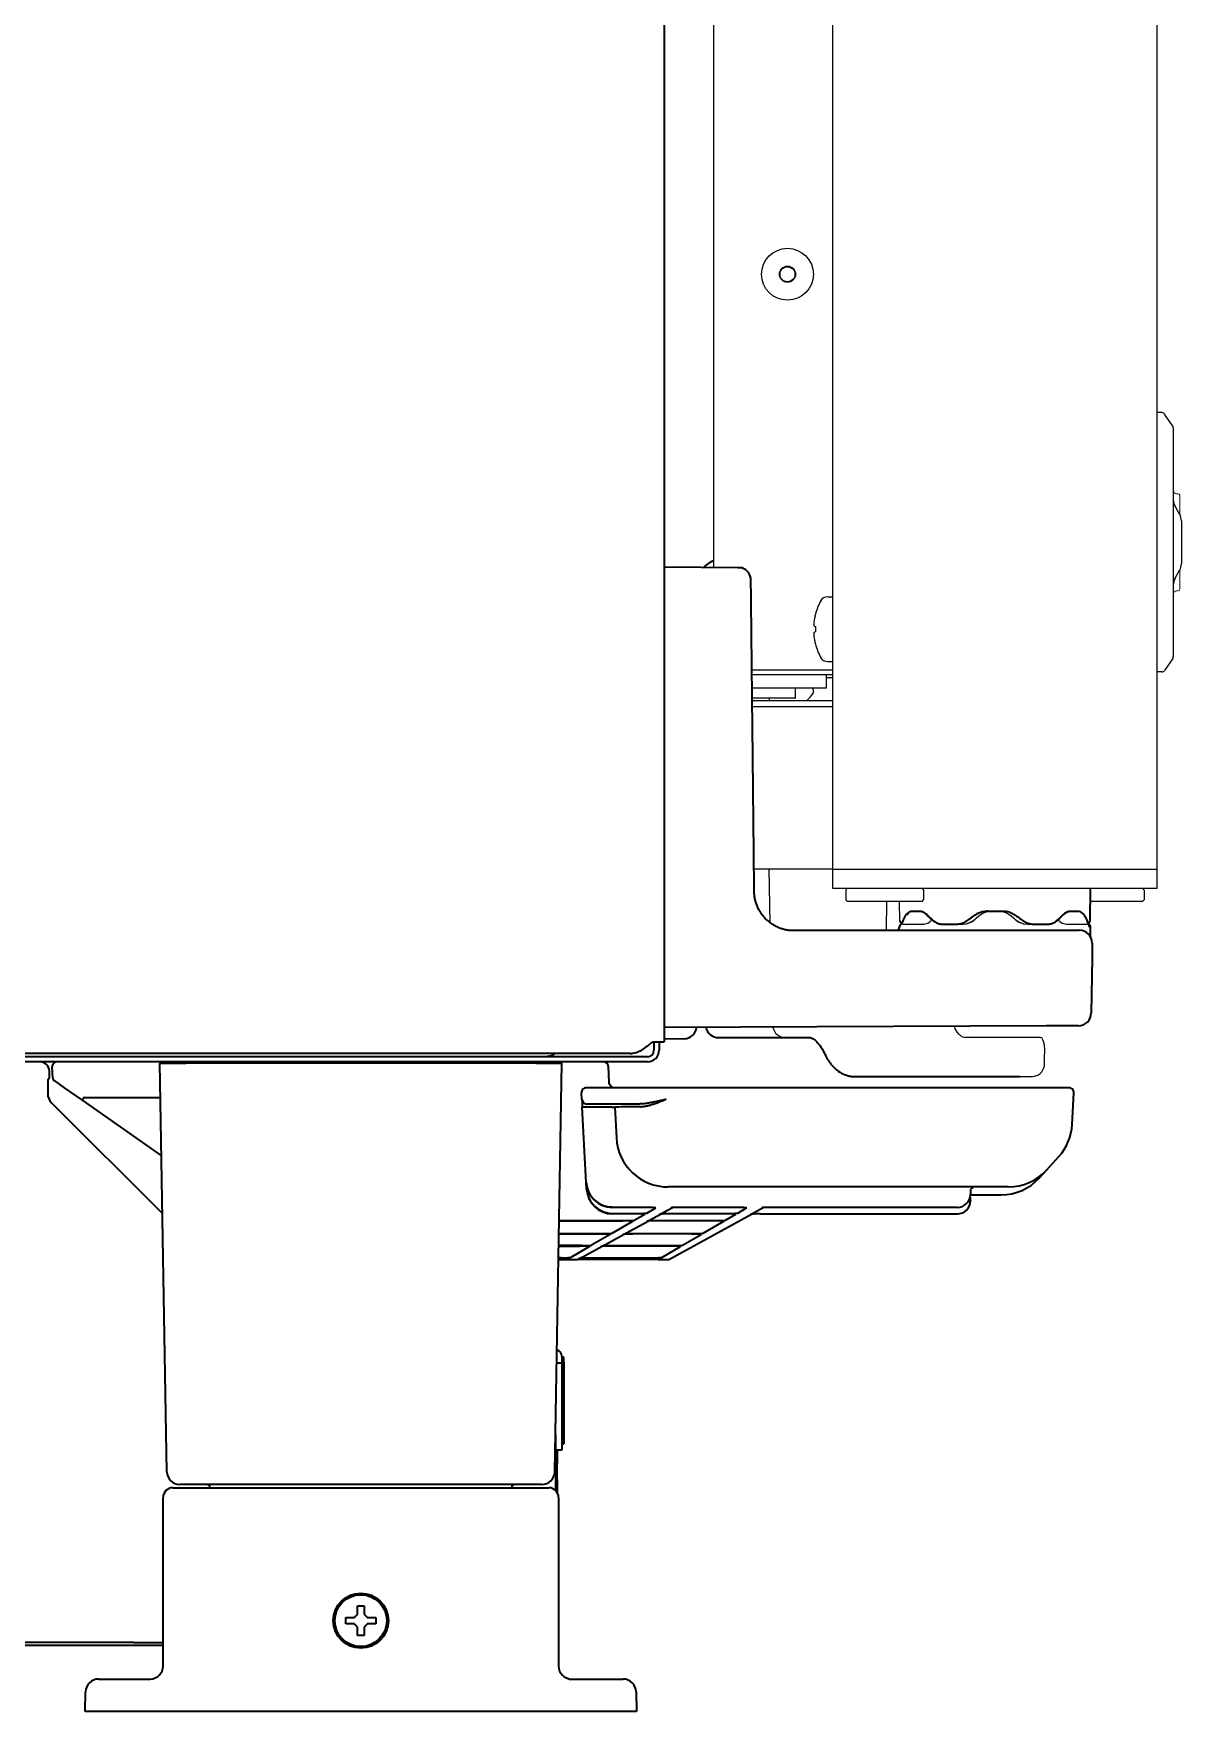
# Model space of a CAD drawing. Extents: x 6336 to 10269, y -393 to 3204.
# Drawn here: x 10036.8 to 10213.8, y 1270.8 to 1529.7 of the extents above; entities that cross this region are included whole.
import ezdxf

# ---------------------------------------------------------------- set-up
doc = ezdxf.new("R2010")
doc.units = 0
doc.header["$LTSCALE"] = 5
doc.layers.get('0').update_dxf_attribs({"linetype": 'CONTINUOUS', "lineweight": 0})
doc.layers.add('1', color=7, linetype='CONTINUOUS', true_color=0xffffff)
doc.layers.add('GEOM', color=7, linetype='CONTINUOUS')

msp = doc.modelspace()

# ---------------------------------------------------------------- linework, layer by layer
at = {"color": 7, "linetype": 'Continuous'}
for p, q in [((10213.07, 1458.68), (10213.32, 1458.68)), ((10213.57, 1458.43), (10213.57, 1455.46)), ((10213.57, 1446.91), (10213.57, 1443.93)), ((10213.07, 1443.68), (10213.32, 1443.68))]:
    msp.add_line(p, q, dxfattribs=at)
for centre, radius, start, end in [((10213.07, 1459.18), 0.5, 180, 270), ((10213.32, 1458.43), 0.25, 0, 90), ((10213.07, 1443.18), 0.5, 90, 180), ((10213.32, 1443.93), 0.25, 270, 0)]:
    msp.add_arc(centre, radius, start, end, dxfattribs=at)
at = {"layer": '1', "color": 7, "linetype": 'Continuous', "lineweight": 35}
for p, q in [((10134.07, 2031.19), (10134.07, 1374.13)), ((10145.43, 1447.23), (10134.07, 1447.33)), ((10146.07, 1447.22), (10145.43, 1447.23)), ((10199.74, 1392.77), (10199.82, 1397.78)), ((10147.88, 1397.27), (10147.94, 1397.28)), ((10172.18, 1394.28), (10173.48, 1394.28)), ((10174.54, 1393.76), (10175.58, 1392.79)), ((10183.76, 1394.28), (10186.38, 1394.28)), ((10194.57, 1392.79), (10194.79, 1392.99)), ((10196.66, 1394.28), (10197.97, 1394.28)), ((10198.18, 1394.23), (10198.78, 1393.76)), ((10154, 1391.33), (10193.11, 1391.33)), ((10176.89, 1392.28), (10179.15, 1392.28)), ((10191, 1392.28), (10193.25, 1392.28)), ((10193.11, 1391.33), (10198.06, 1391.33)), ((10199.82, 1391.83), (10199.71, 1391.83)), ((10199.82, 1390.42), (10199.82, 1391.83)), ((10200.06, 1389.33), (10200.07, 1387.08)), ((10200.07, 1387.08), (10199.92, 1378.57)), ((10192.98, 1376.58), (10134.07, 1376.33)), ((10137.11, 1374.58), (10134.07, 1374.53)), ((10142.45, 1374.78), (10156.51, 1374.78)), ((10197.93, 1376.6), (10192.98, 1376.58)), ((10131.47, 1371.83), (9497.27, 1371.83)), ((10128.81, 1372.33), (9500.34, 1372.33)), ((10132.27, 1374.13), (10134.07, 1374.13)), ((10132.47, 1374.13), (10132.47, 1372.83)), ((10133.27, 1374.13), (10133.27, 1372.83)), ((10158.75, 1372.39), (10158.81, 1372.25)), ((10131.47, 1371.03), (9497.27, 1371.03)), ((10039.76, 1368.52), (10039.67, 1370.24)), ((10056.27, 1370.83), (10060.27, 1370.83)), ((10057.37, 1307.79), (10056.27, 1370.83)), ((10114.27, 1370.83), (10060.27, 1370.83)), ((10068.52, 1371.03), (10068.52, 1370.83)), ((10073.02, 1370.83), (10073.02, 1371.03)), ((10077.77, 1371.03), (10077.77, 1370.83)), ((10114.27, 1370.83), (10118.27, 1370.83)), ((10117.17, 1307.79), (10118.27, 1370.83)), ((10125.56, 1367.89), (10125.45, 1370.31)), ((10039.03, 1368.37), (10039.26, 1368.6)), ((10039.97, 1368.14), (10041.53, 1367.04)), ((10041.53, 1367.04), (10044.29, 1365.12)), ((10127.31, 1367.03), (10122.06, 1367.03)), ((10189.24, 1367.03), (10127.31, 1367.03)), ((10163.31, 1368.78), (10180.14, 1368.78)), ((10180.14, 1368.78), (10188.93, 1368.78)), ((10196.48, 1367.03), (10189.24, 1367.03)), ((10038.99, 1366.37), (10038.99, 1366.13)), ((10039.58, 1364.72), (10056.68, 1347.62)), ((10044.29, 1365.12), (10056.52, 1356.55)), ((10044.58, 1365.53), (10056.37, 1365.53)), ((10121.37, 1365.24), (10121.31, 1366.24)), ((10127.36, 1364.53), (10122.12, 1364.53)), ((10126.43, 1364.05), (10126.68, 1359.31)), ((10130.09, 1364.53), (10127.36, 1364.53)), ((10196.98, 1361.38), (10197.23, 1366.24)), ((10122.04, 1352.44), (10121.43, 1364.02)), ((10126.03, 1364.03), (10121.93, 1364.03)), ((10126.68, 1359.31), (10126.68, 1359.27)), ((10193.04, 1354.35), (10194.91, 1356.43)), ((10191.94, 1353.14), (10193.04, 1354.35)), ((10122.04, 1352.36), (10122.04, 1352.44)), ((10122.09, 1351.45), (10122.04, 1352.36)), ((10122.09, 1351.37), (10122.09, 1351.45)), ((10187.11, 1351.73), (10134.67, 1351.73)), ((10181.27, 1351.17), (10181.27, 1350.65)), ((10181.67, 1351.57), (10181.67, 1351.73)), ((10126.04, 1348.57), (10126.03, 1348.65)), ((10126.04, 1348.57), (10126.04, 1348.57)), ((10131.25, 1348.57), (10126.04, 1348.57)), ((10131.25, 1348.57), (10131.25, 1348.57)), ((10131.36, 1347.7), (10132.75, 1348.51)), ((10133.92, 1347.77), (10135.32, 1348.54)), ((10136.65, 1348.57), (10136.65, 1348.57)), ((10145.27, 1348.57), (10136.65, 1348.57)), ((10145.27, 1348.57), (10145.27, 1348.57)), ((10145.39, 1347.7), (10146.77, 1348.51)), ((10147.95, 1347.77), (10149.34, 1348.54)), ((10150.68, 1348.57), (10150.68, 1348.57)), ((10179.27, 1348.57), (10150.68, 1348.57)), ((10179.27, 1348.57), (10179.27, 1348.57)), ((10181.27, 1350.65), (10181.27, 1350.57)), ((10181.27, 1349.66), (10181.27, 1350.18)), ((10181.27, 1349.66), (10181.27, 1349.58)), ((10181.46, 1350.52), (10186.01, 1350.52)), ((10117.85, 1346.55), (10126.02, 1346.55)), ((10117.85, 1346.5), (10127.7, 1346.5)), ((10126.03, 1344.59), (10129.21, 1346.44)), ((10126.08, 1347.65), (10129.87, 1347.65)), ((10126.09, 1347.58), (10126.08, 1347.65)), ((10126.09, 1347.58), (10126.09, 1347.58)), ((10129.55, 1347.58), (10126.09, 1347.58)), ((10127.7, 1346.5), (10127.7, 1346.5)), ((10128.26, 1344.66), (10131.56, 1346.47)), ((10129.45, 1346.59), (10131.05, 1347.52)), ((10129.55, 1347.58), (10129.55, 1347.58)), ((10131.91, 1346.67), (10133.51, 1347.55)), ((10132.89, 1346.5), (10132.89, 1346.5)), ((10141.73, 1346.5), (10132.89, 1346.5)), ((10133.17, 1346.55), (10142.01, 1346.55)), ((10134.84, 1347.58), (10134.84, 1347.58)), ((10143.58, 1347.58), (10134.84, 1347.58)), ((10134.89, 1340.59), (10147.54, 1347.55)), ((10135.17, 1347.65), (10143.9, 1347.65)), ((10140.06, 1344.59), (10143.23, 1346.44)), ((10141.73, 1346.5), (10141.73, 1346.5)), ((10143.5, 1346.6), (10145.08, 1347.52)), ((10143.58, 1347.58), (10143.58, 1347.58)), ((10148.87, 1347.58), (10148.87, 1347.58)), ((10148.87, 1347.58), (10179.27, 1347.58)), ((10179.27, 1347.58), (10179.27, 1347.58)), ((10117.81, 1344.54), (10124.54, 1344.54)), ((10117.81, 1344.48), (10124.24, 1344.48)), ((10125.74, 1344.42), (10122.86, 1342.74)), ((10124.24, 1344.48), (10124.24, 1344.48)), ((10124.9, 1342.81), (10127.88, 1344.45)), ((10125.54, 1344.45), (10125.63, 1344.44)), ((10129.21, 1344.48), (10129.21, 1344.48)), ((10138.27, 1344.48), (10129.21, 1344.48)), ((10129.51, 1344.54), (10138.56, 1344.54)), ((10136.89, 1342.74), (10139.77, 1344.42)), ((10138.27, 1344.48), (10138.27, 1344.48)), ((10118.17, 1340.82), (10117.75, 1340.82)), ((10117.88, 1340.76), (10117.75, 1340.76)), ((10121.37, 1342.69), (10117.78, 1342.69)), ((10117.78, 1342.61), (10121.04, 1342.61)), ((10117.88, 1340.76), (10117.88, 1340.76)), ((10122.54, 1342.55), (10119.66, 1340.87)), ((10121.04, 1342.61), (10121.04, 1342.61)), ((10121.5, 1340.94), (10124.49, 1342.58)), ((10122.34, 1342.58), (10122.43, 1342.57)), ((10122.46, 1340.76), (10131.91, 1340.76)), ((10122.46, 1340.76), (10122.46, 1340.76)), ((10122.75, 1340.82), (10132.2, 1340.82)), ((10125.82, 1342.61), (10125.82, 1342.61)), ((10135.07, 1342.61), (10125.82, 1342.61)), ((10126.15, 1342.69), (10135.4, 1342.69)), ((10131.91, 1340.76), (10131.91, 1340.76)), ((10133.69, 1340.87), (10136.57, 1342.55)), ((10135.07, 1342.61), (10135.07, 1342.61)), ((10117.74, 1340.53), (10119.07, 1340.53)), ((10119.07, 1340.53), (10119.38, 1340.71)), ((10119.07, 1340.53), (10120.62, 1340.53)), ((10128.51, 1340.53), (10120.62, 1340.53)), ((10120.86, 1340.59), (10121.13, 1340.73)), ((10130, 1340.53), (10128.51, 1340.53)), ((10133.1, 1340.53), (10130, 1340.53)), ((10133.1, 1340.53), (10134.65, 1340.53)), ((10118.27, 1325.61), (10118.27, 1324.61)), ((10118.57, 1325.5), (10118.27, 1325.5)), ((10118.57, 1324.75), (10118.57, 1325.5)), ((10117.47, 1324.61), (10118.27, 1324.61)), ((10118.27, 1324.75), (10118.57, 1324.75)), ((10118.27, 1324.61), (10118.27, 1311.11)), ((10118.57, 1324.75), (10118.57, 1314.36)), ((10117.27, 1313.54), (10117.27, 1304.94)), ((10118.57, 1314.36), (10118.27, 1314.36)), ((10118.57, 1314.36), (10118.57, 1312.11)), ((10118.27, 1311.11), (10117.27, 1311.11)), ((10117.57, 1311.11), (10117.57, 1309.03)), ((10118.27, 1312.11), (10118.57, 1312.11)), ((10117.27, 1309.03), (10117.57, 1309.03)), ((10117.27, 1309), (10117.57, 1309)), ((10117.27, 1307.53), (10117.57, 1307.53)), ((10117.57, 1309), (10117.57, 1309.03)), ((10117.57, 1307.53), (10117.57, 1309)), ((10117.57, 1306.53), (10117.57, 1307.53)), ((10058.27, 1305.33), (10060.77, 1305.33)), ((10061.37, 1305.83), (10059.37, 1305.83)), ((10060.77, 1305.33), (10113.77, 1305.33)), ((10113.17, 1305.83), (10061.37, 1305.83)), ((10064.03, 1305.33), (10064.03, 1305.33)), ((10110.51, 1305.33), (10110.51, 1305.33)), ((10115.17, 1305.83), (10113.17, 1305.83)), ((10113.77, 1305.33), (10116.27, 1305.33)), ((10117.57, 1306.53), (10117.27, 1306.53)), ((10117.57, 1305.03), (10117.27, 1305.03)), ((10117.57, 1306.53), (10117.57, 1305.03)), ((10117.57, 1305.03), (10117.57, 1304.57)), ((10056.77, 1277.83), (10056.77, 1303.83)), ((10117.77, 1303.83), (10117.77, 1277.83)), ((10084.97, 1284.83), (10084.97, 1285.33)), ((10084.97, 1284.33), (10084.97, 1284.83)), ((10089.57, 1285.33), (10089.57, 1284.83)), ((10089.57, 1284.83), (10089.57, 1284.33)), ((10051.61, 1281.45), (9793.99, 1281.45)), ((10056.77, 1281.42), (10054.75, 1281.42)), ((9793.99, 1281.03), (10056.77, 1281.03)), ((10044.77, 1270.83), (10044.83, 1273.86)), ((10045.86, 1275.58), (10045.85, 1275.57)), ((10046.83, 1275.83), (10048.83, 1275.83)), ((10048.83, 1275.83), (10054.77, 1275.83)), ((10119.4, 1275.83), (10125.72, 1275.83)), ((10125.72, 1275.83), (10127.72, 1275.83)), ((10128.7, 1275.57), (10128.68, 1275.58)), ((10129.72, 1273.86), (10129.77, 1270.83)), ((10048.77, 1270.83), (10044.77, 1270.83)), ((10125.77, 1270.83), (10048.77, 1270.83)), ((10129.77, 1270.83), (10125.77, 1270.83))]:
    msp.add_line(p, q, dxfattribs=at)
for radius in [4.25, 4]:
    msp.add_circle((10087.27, 1284.83), radius, dxfattribs=at)
for centre, radius, start, end in [((10145.43, 1445.33), 2, 0, 71.3807), ((10170.91, 1392.78), 0.5, 181, 242.6743), ((10199.24, 1392.78), 0.5, 297.3257, 359), ((10169.82, 1391.83), 0.5, 270, 0), ((10170.82, 1391.83), 0.5, 107.707, 180), ((10198.06, 1389.33), 2, 0.25, 90), ((10199.32, 1391.83), 0.5, 0, 72.2929), ((10197.92, 1378.6), 2, 270.25, 359), ((10137.07, 1376.58), 2, 271, 353.3696), ((10142.45, 1376.78), 2, 192.1812, 270), ((10131.47, 1372.83), 1.8, 270, 0), ((10131.47, 1372.83), 1, 270, 0), ((10040.42, 1370.28), 0.75, 90, 183), ((10124.7, 1370.28), 0.75, 4.4826, 90), ((10040.26, 1368.55), 0.5, 183, 235), ((10122.06, 1366.28), 0.75, 90, 183), ((10196.48, 1366.28), 0.75, 357, 90), ((10122.12, 1365.28), 0.75, 183, 270), ((10188.99, 1361.8), 8, 317.8066, 357), ((10186.01, 1358.52), 8, 270, 317.8066), ((10117.27, 1325.61), 1, 0, 76.8302), ((10059.37, 1307.83), 2, 181, 270), ((10115.17, 1307.83), 2, 270, 359), ((10058.27, 1303.83), 1.5, 90, 180), ((10063.53, 1305.33), 0.5, 1, 90), ((10111.01, 1305.33), 0.5, 90, 179), ((10116.27, 1303.83), 1.5, 0, 90), ((10054.77, 1277.83), 2, 270, 0), ((10119.77, 1277.83), 2, 180, 270), ((10046.83, 1273.83), 2, 90, 179), ((10127.72, 1273.83), 2, 1, 90)]:
    msp.add_arc(centre, radius, start, end, dxfattribs=at)
for centre, major_axis, ratio, start_param, end_param in [((10037.77, 1369.53), (1.34, 0.67), 0.99981, 5.867019, 7.390288), ((10039.26, 1369.6), (0, 1), 0.017455, 3.159046, 4.641269), ((10039.03, 1366.37), (0, 2), 0.017455, 0.017453, 1.570796), ((10040.99, 1366.13), (1.85, 0.77), 0.999822, 2.748957, 3.534229), ((10065.03, 1351.2), (-20.46, 14.32), 0.020019, 6.254586, 6.28318), ((10134.44, 1364.03), (-8.01, 0.03), 0.003256, 5.249585, 6.283367), ((10134.67, 1359.73), (7.99, 0.42), 0.999333, 3.141593, 4.660064), ((10187.11, 1359.73), (-5.93, 5.37), 0.998789, 2.306607, 3.141593), ((10126.03, 1352.65), (-0.15, 4), 0.998942, 1.584603, 3.103074), ((10126.04, 1352.57), (-3.93, 0.74), 0.999936, 0.237816, 1.756287), ((10126.08, 1351.66), (-0.15, 4), 0.998942, 1.584603, 3.103074), ((10122.59, 1351.47), (0.499, 0.026), 0.017428, 3.141593, 3.808226), ((10126.09, 1351.58), (-3.93, 0.74), 0.999936, 0.237816, 1.756287), ((10181.67, 1351.17), (-0.4, 0), 0.999335, 4.712389, 6.283185), ((10131.25, 1348.52), (-1.5, 0), 0.036426, 3.07931, 4.713409), ((10132.75, 1349.01), (-0.252, 0.432), 0.997392, 2.274313, 2.611847), ((10136.65, 1348.52), (1.5, 0), 0.036431, 1.569819, 3.075481), ((10145.28, 1348.52), (-1.5, 0), 0.036426, 3.07931, 4.713409), ((10146.77, 1349.01), (-0.252, 0.432), 0.997392, 2.274313, 2.611847), ((10150.67, 1348.52), (1.5, 0), 0.036431, 1.569819, 3.075481), ((10179.27, 1350.57), (-2, 0), 0.999855, 1.570796, 3.141593), ((10179.27, 1349.58), (-2, 0), 0.999855, 1.570796, 3.141593), ((10127.71, 1346.45), (-1.5, 0), 0.036426, 3.07931, 4.713409), ((10129.21, 1346.94), (-0.252, 0.432), 0.997392, 2.274313, 2.611847), ((10129.55, 1347.52), (-1.5, 0), 0.036426, 3.07931, 4.713409), ((10129.86, 1347.71), (-1.5, 0), 0.036477, 1.57357, 3.079233), ((10131.05, 1348.02), (-0.252, 0.432), 0.997392, 2.274313, 2.611847), ((10132.89, 1346.45), (1.5, 0), 0.036431, 1.569819, 3.075481), ((10131.39, 1346.95), (0.241, -0.438), 0.997147, 5.778911, 6.063116), ((10133.17, 1346.6), (1.5, 0), 0.036472, 3.075394, 4.709494), ((10131.67, 1347.11), (0.241, -0.438), 0.997147, 5.778911, 6.283214), ((10134.84, 1347.52), (1.5, 0), 0.036431, 1.569819, 3.075481), ((10135.18, 1347.71), (1.5, 0), 0.036472, 3.075394, 4.709494), ((10133.68, 1348.21), (0.241, -0.438), 0.997147, 5.778911, 6.283214), ((10141.73, 1346.45), (-1.5, 0), 0.036426, 3.07931, 4.713409), ((10142, 1346.6), (-1.5, 0), 0.036477, 1.57357, 3.079233), ((10143.23, 1346.94), (-0.252, 0.432), 0.997392, 2.274313, 2.611847), ((10143.58, 1347.52), (-1.5, 0), 0.036426, 3.07931, 4.713409), ((10143.89, 1347.71), (-1.5, 0), 0.036477, 1.57357, 3.079233), ((10145.08, 1348.02), (-0.252, 0.432), 0.997392, 2.274313, 2.611847), ((10148.87, 1347.52), (1.5, 0), 0.036431, 1.569819, 3.075481), ((10147.71, 1348.21), (0.241, -0.438), 0.997147, 5.778911, 6.283214), ((10124.24, 1344.42), (-1.5, 0), 0.036426, 3.621574, 4.713409), ((10124.53, 1344.59), (-1.5, 0), 0.036477, 1.57357, 3.079233), ((10124.24, 1344.42), (-1.5, 0), 0.036426, 3.07931, 3.621573), ((10125.74, 1344.92), (0.252, -0.432), 0.997392, 5.424775, 5.75344), ((10129.21, 1344.42), (1.5, 0), 0.036431, 1.569819, 3.075481), ((10129.52, 1344.59), (1.5, 0), 0.036472, 3.075394, 4.709494), ((10128.02, 1345.1), (0.241, -0.438), 0.997147, 5.778911, 6.283214), ((10138.27, 1344.42), (-1.5, 0), 0.036426, 3.07931, 4.713409), ((10138.56, 1344.59), (-1.5, 0), 0.036477, 1.57357, 3.079233), ((10139.77, 1344.92), (-0.252, 0.432), 0.997392, 2.274313, 2.611847), ((10117.88, 1340.71), (-1.5, 0), 0.036426, 3.07931, 4.713409), ((10118.16, 1340.87), (-1.5, 0), 0.036477, 1.57357, 3.079233), ((10122.46, 1340.71), (1.5, 0), 0.036431, 1.569819, 3.075481), ((10121.04, 1342.56), (-1.5, 0), 0.036426, 3.621574, 4.713409), ((10122.76, 1340.87), (1.5, 0), 0.036472, 3.075394, 4.709494), ((10121.26, 1341.38), (0.241, -0.438), 0.997147, 5.778911, 6.283214), ((10121.36, 1342.74), (-1.5, 0), 0.036477, 1.57357, 3.079233), ((10122.54, 1343.05), (0.252, -0.432), 0.997392, 5.424775, 5.75344), ((10121.04, 1342.56), (-1.5, 0), 0.036426, 3.07931, 3.621573), ((10125.82, 1342.56), (1.5, 0), 0.036431, 1.569819, 3.075481), ((10124.32, 1343.06), (0.241, -0.438), 0.997147, 5.778911, 6.063116), ((10126.15, 1342.74), (1.5, 0), 0.036472, 3.075394, 4.709494), ((10124.66, 1343.25), (0.241, -0.438), 0.997147, 5.778911, 6.283214), ((10131.91, 1340.71), (-1.5, 0), 0.036426, 3.07931, 4.713409), ((10132.19, 1340.87), (-1.5, 0), 0.036477, 1.57357, 3.079233), ((10135.07, 1342.56), (-1.5, 0), 0.036426, 3.07931, 4.713409), ((10135.39, 1342.74), (-1.5, 0), 0.036477, 1.57357, 3.079233), ((10136.57, 1343.05), (-0.252, 0.432), 0.997392, 2.274313, 2.611847), ((10119.38, 1341.2), (-0.252, 0.432), 0.997392, 2.274313, 2.611847), ((10120.62, 1341.03), (-0.124, 0.484), 0.997571, 2.889456, 3.392557), ((10134.65, 1341.03), (-0.124, 0.484), 0.997571, 2.889456, 3.392557), ((10054.03, 1357), (0, -75.97), 0.999848, 6.277735, 6.288659)]:
    msp.add_ellipse(centre, major_axis=major_axis, ratio=ratio, start_param=start_param, end_param=end_param, dxfattribs=at)
msp.add_rational_spline([(10140.15, 1447.34), (10140.48, 1447.65), (10140.85, 1447.93), (10141.24, 1448.17), (10141.67, 1448.37)], [0.529504466475, 0.519219398217, 0.511126526439, 0.505225851143, 0.501517372327], degree=4, dxfattribs=at)
for points, degree in [([(10147.94, 1397.28), (10147.69, 1421.32), (10147.43, 1445.36)], 2), ([(10171.22, 1393.57), (10170.99, 1393.15), (10170.81, 1392.72), (10170.67, 1392.3)], 3), ([(10180.71, 1392.79), (10181.17, 1393.11), (10181.64, 1393.44), (10182.11, 1393.76)], 3), ([(10183.98, 1394.28), (10183.9, 1394.28), (10183.83, 1394.28), (10183.76, 1394.28)], 3), ([(10188.04, 1393.76), (10188.51, 1393.44), (10188.98, 1393.11), (10189.43, 1392.79)], 3), ([(10194.79, 1392.99), (10195.07, 1393.25), (10195.34, 1393.51), (10195.6, 1393.76)], 3), ([(10199.52, 1392.17), (10199.37, 1392.63), (10199.18, 1393.1), (10198.93, 1393.57)], 3), ([(10039.27, 1369.53), (10039.27, 1369.55), (10039.27, 1369.57), (10039.27, 1369.6)], 3), ([(10170.48, 1367.03), (10170.42, 1367.03), (10170.3, 1367.03), (10170.18, 1367.03), (10170.12, 1367.03)], 3), ([(10086.77, 1285.83), (10086.77, 1285.88), (10086.77, 1285.99), (10086.77, 1286.15), (10086.77, 1286.31), (10086.77, 1286.46), (10086.77, 1286.62), (10086.77, 1286.77), (10086.77, 1286.94), (10086.77, 1287.06), (10086.77, 1287.13)], 3), ([(10086.77, 1287.13), (10086.94, 1287.13), (10087.27, 1287.13), (10087.61, 1287.13), (10087.77, 1287.13)], 3), ([(10086.27, 1284.33), (10086.22, 1284.33), (10086.11, 1284.33), (10085.95, 1284.33), (10085.79, 1284.33), (10085.63, 1284.33), (10085.48, 1284.33), (10085.33, 1284.33), (10085.16, 1284.33), (10085.04, 1284.33), (10084.97, 1284.33)], 3), ([(10086.27, 1285.33), (10086.3, 1285.35), (10086.34, 1285.4), (10086.42, 1285.47), (10086.49, 1285.54), (10086.56, 1285.61), (10086.63, 1285.68), (10086.7, 1285.75), (10086.75, 1285.8), (10086.77, 1285.83)], 3), ([(10086.77, 1283.83), (10086.75, 1283.85), (10086.7, 1283.9), (10086.62, 1283.98), (10086.55, 1284.05), (10086.48, 1284.12), (10086.41, 1284.19), (10086.34, 1284.26), (10086.3, 1284.3), (10086.27, 1284.33)], 3), ([(10087.77, 1285.83), (10087.8, 1285.8), (10087.85, 1285.75), (10087.92, 1285.68), (10088, 1285.6), (10088.07, 1285.53), (10088.13, 1285.46), (10088.2, 1285.4), (10088.25, 1285.35), (10088.27, 1285.33)], 3), ([(10088.27, 1284.33), (10088.25, 1284.3), (10088.2, 1284.25), (10088.13, 1284.18), (10088.06, 1284.11), (10087.99, 1284.04), (10087.92, 1283.97), (10087.84, 1283.9), (10087.8, 1283.85), (10087.77, 1283.83)], 3), ([(10087.77, 1283.83), (10087.77, 1283.77), (10087.77, 1283.66), (10087.77, 1283.5), (10087.77, 1283.34), (10087.77, 1283.19), (10087.77, 1283.04), (10087.77, 1282.88), (10087.77, 1282.71), (10087.77, 1282.59), (10087.77, 1282.53)], 3), ([(10088.27, 1285.33), (10088.33, 1285.33), (10088.44, 1285.33), (10088.6, 1285.33), (10088.76, 1285.33), (10088.91, 1285.33), (10089.06, 1285.33), (10089.22, 1285.33), (10089.39, 1285.33), (10089.51, 1285.33), (10089.57, 1285.33)], 3), ([(10087.77, 1282.53), (10087.61, 1282.53), (10087.27, 1282.53), (10086.94, 1282.53), (10086.77, 1282.53)], 3)]:
    msp.add_open_spline(points, degree=degree, dxfattribs=at)
for points, degree, knots in [([(10147.88, 1397.27), (10147.88, 1397.07), (10147.9, 1396.88), (10147.94, 1396.48), (10147.98, 1396.29), (10148.03, 1396.05), (10148.04, 1396), (10148.07, 1395.91), (10148.11, 1395.76), (10148.15, 1395.62), (10148.24, 1395.34), (10148.31, 1395.16), (10148.47, 1394.81), (10148.56, 1394.63), (10148.71, 1394.37), (10148.76, 1394.29), (10148.84, 1394.17), (10148.87, 1394.12), (10148.92, 1394.04), (10148.95, 1394), (10149.09, 1393.8), (10149.21, 1393.64), (10149.46, 1393.35), (10149.6, 1393.2), (10149.88, 1392.93), (10150.02, 1392.8), (10150.22, 1392.65), (10150.26, 1392.61), (10150.33, 1392.55), (10150.45, 1392.47), (10150.57, 1392.38), (10150.82, 1392.22), (10151.16, 1392.02), (10151.51, 1391.86), (10151.78, 1391.74), (10151.88, 1391.71), (10152.02, 1391.66), (10152.06, 1391.64), (10152.16, 1391.61), (10152.21, 1391.6), (10152.44, 1391.53), (10152.82, 1391.43), (10153.21, 1391.37), (10153.6, 1391.34), (10153.8, 1391.33), (10154, 1391.33)], 3, [0, 0, 0, 0, 0.0625, 0.0625, 0.125, 0.125, 0.140625, 0.140625, 0.15625, 0.1875, 0.1875, 0.25, 0.25, 0.3125, 0.3125, 0.34375, 0.34375, 0.359375, 0.359375, 0.375, 0.375, 0.4375, 0.4375, 0.5, 0.5, 0.5625, 0.5625, 0.578125, 0.578125, 0.59375, 0.625, 0.625, 0.6875, 0.75, 0.75, 0.78125, 0.78125, 0.796875, 0.796875, 0.8125, 0.8125, 0.875, 0.9375, 0.9375, 1, 1, 1, 1]), ([(10171.54, 1393.83), (10171.51, 1393.83), (10171.48, 1393.82), (10171.44, 1393.8), (10171.42, 1393.8), (10171.4, 1393.78), (10171.38, 1393.77), (10171.34, 1393.74), (10171.31, 1393.71), (10171.28, 1393.66), (10171.26, 1393.65), (10171.24, 1393.61), (10171.23, 1393.59), (10171.22, 1393.57)], 3, [0, 0, 0, 0, 0.25, 0.25, 0.375, 0.375, 0.5, 0.5, 0.75, 0.75, 0.875, 0.875, 1, 1, 1, 1]), ([(10171.54, 1393.83), (10171.59, 1393.79), (10171.6, 1393.81), (10171.61, 1393.85), (10171.64, 1393.9), (10171.67, 1393.95), (10171.73, 1394.05), (10171.78, 1394.1), (10171.84, 1394.16), (10171.85, 1394.17), (10171.88, 1394.19), (10171.89, 1394.19), (10171.93, 1394.22), (10171.96, 1394.23), (10172.05, 1394.27), (10172.11, 1394.28), (10172.18, 1394.28)], 3, [0, 0, 0, 0, 0.0625, 0.0625, 0.125, 0.25, 0.25, 0.5, 0.5, 0.5625, 0.5625, 0.625, 0.625, 0.75, 0.75, 1, 1, 1, 1]), ([(10173.48, 1394.28), (10173.53, 1394.28), (10173.57, 1394.27), (10173.66, 1394.26), (10173.7, 1394.25), (10173.83, 1394.22), (10173.92, 1394.19), (10174.03, 1394.14), (10174.05, 1394.12), (10174.1, 1394.1), (10174.17, 1394.06), (10174.24, 1394.02), (10174.37, 1393.92), (10174.46, 1393.85), (10174.54, 1393.76)], 3, [0, 0, 0, 0, 0.125, 0.125, 0.25, 0.25, 0.5, 0.5, 0.5625, 0.5625, 0.625, 0.75, 0.75, 1, 1, 1, 1]), ([(10175.58, 1392.79), (10175.67, 1392.7), (10175.77, 1392.63), (10175.98, 1392.5), (10176.08, 1392.45), (10176.22, 1392.4), (10176.25, 1392.39), (10176.31, 1392.37), (10176.34, 1392.36), (10176.42, 1392.33), (10176.48, 1392.32), (10176.66, 1392.29), (10176.77, 1392.28), (10176.89, 1392.28)], 3, [0, 0, 0, 0, 0.25, 0.25, 0.5, 0.5, 0.5625, 0.5625, 0.625, 0.625, 0.75, 0.75, 1, 1, 1, 1]), ([(10179.15, 1392.28), (10179.29, 1392.28), (10179.42, 1392.29), (10179.69, 1392.33), (10179.83, 1392.36), (10179.99, 1392.42), (10180.03, 1392.43), (10180.09, 1392.45), (10180.13, 1392.47), (10180.22, 1392.51), (10180.29, 1392.54), (10180.48, 1392.63), (10180.6, 1392.71), (10180.71, 1392.79)], 3, [0, 0, 0, 0, 0.25, 0.25, 0.5, 0.5, 0.5625, 0.5625, 0.625, 0.625, 0.75, 0.75, 1, 1, 1, 1]), ([(10182.11, 1393.76), (10182.17, 1393.81), (10182.23, 1393.85), (10182.32, 1393.9), (10182.36, 1393.92), (10182.42, 1393.95), (10182.45, 1393.97), (10182.62, 1394.05), (10182.75, 1394.1), (10182.96, 1394.17), (10183.03, 1394.19), (10183.14, 1394.21), (10183.18, 1394.22), (10183.25, 1394.23), (10183.28, 1394.24), (10183.47, 1394.27), (10183.61, 1394.28), (10183.76, 1394.28)], 3, [0, 0, 0, 0, 0.125, 0.125, 0.1875, 0.1875, 0.25, 0.25, 0.5, 0.5, 0.625, 0.625, 0.6875, 0.6875, 0.75, 0.75, 1, 1, 1, 1]), ([(10186.38, 1394.28), (10186.46, 1394.28), (10186.53, 1394.27), (10186.68, 1394.26), (10186.75, 1394.25), (10186.97, 1394.22), (10187.11, 1394.19), (10187.29, 1394.14), (10187.32, 1394.12), (10187.39, 1394.1), (10187.5, 1394.06), (10187.6, 1394.02), (10187.79, 1393.92), (10187.92, 1393.85), (10188.04, 1393.76)], 3, [0, 0, 0, 0, 0.125, 0.125, 0.25, 0.25, 0.5, 0.5, 0.5625, 0.5625, 0.625, 0.75, 0.75, 1, 1, 1, 1]), ([(10189.43, 1392.79), (10189.55, 1392.7), (10189.67, 1392.63), (10189.92, 1392.5), (10190.05, 1392.45), (10190.22, 1392.4), (10190.25, 1392.39), (10190.32, 1392.37), (10190.35, 1392.36), (10190.45, 1392.33), (10190.52, 1392.32), (10190.72, 1392.29), (10190.86, 1392.28), (10191, 1392.28)], 3, [0, 0, 0, 0, 0.25, 0.25, 0.5, 0.5, 0.5625, 0.5625, 0.625, 0.625, 0.75, 0.75, 1, 1, 1, 1]), ([(10193.25, 1392.28), (10193.26, 1392.28), (10193.26, 1392.28), (10193.27, 1392.28), (10193.28, 1392.28), (10193.3, 1392.28), (10193.36, 1392.28), (10193.46, 1392.29), (10193.61, 1392.31), (10193.72, 1392.33), (10193.84, 1392.37), (10193.89, 1392.39), (10194.06, 1392.45), (10194.17, 1392.5), (10194.3, 1392.58), (10194.32, 1392.6), (10194.37, 1392.63), (10194.45, 1392.69), (10194.52, 1392.75), (10194.57, 1392.79)], 3, [0, 0, 0, 0, 0.007812, 0.007812, 0.015625, 0.03125, 0.0625, 0.125, 0.25, 0.375, 0.375, 0.5, 0.5, 0.75, 0.75, 0.8125, 0.8125, 0.875, 1, 1, 1, 1]), ([(10195.6, 1393.76), (10195.65, 1393.81), (10195.69, 1393.85), (10195.78, 1393.92), (10195.82, 1393.95), (10195.96, 1394.05), (10196.05, 1394.1), (10196.16, 1394.16), (10196.18, 1394.17), (10196.23, 1394.19), (10196.29, 1394.21), (10196.36, 1394.23), (10196.49, 1394.27), (10196.58, 1394.28), (10196.66, 1394.28)], 3, [0, 0, 0, 0, 0.125, 0.125, 0.25, 0.25, 0.5, 0.5, 0.5625, 0.5625, 0.625, 0.75, 0.75, 1, 1, 1, 1]), ([(10197.97, 1394.28), (10198, 1394.28), (10198.03, 1394.27), (10198.1, 1394.26), (10198.13, 1394.25), (10198.16, 1394.24), (10198.17, 1394.24), (10198.18, 1394.23)], 3, [0, 0, 0, 0, 0.428218, 0.428218, 0.856437, 0.856437, 1, 1, 1, 1]), ([(10198.93, 1393.57), (10198.91, 1393.61), (10198.88, 1393.65), (10198.84, 1393.7), (10198.83, 1393.71), (10198.81, 1393.74), (10198.79, 1393.75), (10198.78, 1393.76)], 3, [0, 0, 0, 0, 0.25, 0.25, 0.375, 0.375, 0.4990413, 0.4990413, 0.4990413, 0.4990413]), ([(10199.71, 1391.83), (10199.7, 1391.83), (10199.68, 1391.83), (10199.66, 1391.86), (10199.65, 1391.86), (10199.64, 1391.88), (10199.64, 1391.89), (10199.63, 1391.9), (10199.62, 1391.91), (10199.6, 1391.94), (10199.59, 1391.98), (10199.55, 1392.06), (10199.54, 1392.11), (10199.52, 1392.17)], 3, [0, 0, 0, 0, 0.25, 0.25, 0.375, 0.375, 0.4375, 0.4375, 0.5, 0.5, 0.75, 0.75, 1, 1, 1, 1]), ([(10199.86, 1390.21), (10199.86, 1390.21), (10199.86, 1390.21), (10199.85, 1390.24), (10199.84, 1390.28), (10199.82, 1390.34), (10199.82, 1390.39), (10199.82, 1390.42)], 3, [0, 0, 0, 0, 0.341328, 0.51468, 0.646682, 0.789012, 1, 1, 1, 1]), ([(10156.51, 1374.78), (10156.55, 1374.78), (10156.69, 1374.76), (10157.01, 1374.65), (10157.61, 1374.17), (10158.22, 1373.38), (10158.59, 1372.7), (10158.75, 1372.39)], 3, [0, 0, 0, 0, 0.12823, 0.36616, 0.59167, 0.831843, 1, 1, 1, 1]), ([(10117.22, 1372.29), (10117.2, 1372.27), (10117.18, 1372.26), (10117.03, 1372.16), (10116.88, 1372.08), (10116.58, 1371.95), (10116.42, 1371.91), (10116.1, 1371.84), (10115.94, 1371.83), (10115.77, 1371.83)], 3, [0, 0, 0, 0, 0.045879, 0.045879, 0.36392, 0.36392, 0.68196, 0.68196, 1, 1, 1, 1]), ([(10128.81, 1372.33), (10128.85, 1372.33), (10128.88, 1372.33), (10128.95, 1372.33), (10129.06, 1372.34), (10129.17, 1372.35), (10129.39, 1372.38), (10129.53, 1372.42), (10129.74, 1372.48), (10129.82, 1372.51), (10129.92, 1372.55), (10129.96, 1372.57), (10130.03, 1372.6), (10130.07, 1372.61), (10130.25, 1372.69), (10130.4, 1372.77), (10130.69, 1372.94), (10130.83, 1373.03), (10131.12, 1373.22), (10131.26, 1373.33), (10131.48, 1373.49), (10131.55, 1373.55), (10131.66, 1373.63), (10131.7, 1373.66), (10131.77, 1373.72), (10131.8, 1373.75), (10131.99, 1373.89), (10132.13, 1374.01), (10132.27, 1374.13)], 3, [0, 0, 0, 0, 0.03125, 0.03125, 0.0625, 0.125, 0.125, 0.25, 0.25, 0.3125, 0.3125, 0.34375, 0.34375, 0.375, 0.375, 0.5, 0.5, 0.625, 0.625, 0.75, 0.75, 0.8125, 0.8125, 0.84375, 0.84375, 0.875, 0.875, 1, 1, 1, 1]), ([(10158.81, 1372.25), (10158.95, 1371.96), (10159.4, 1371.14), (10160.23, 1370.07), (10161.38, 1369.22), (10162.43, 1368.84), (10163.07, 1368.78), (10163.31, 1368.78)], 3, [0, 0, 0, 0, 0.147001, 0.43485, 0.665997, 0.880618, 1, 1, 1, 1]), ([(10126.49, 1367.03), (10126.49, 1367.03), (10126.39, 1367.01), (10126.14, 1367.07), (10125.83, 1367.27), (10125.63, 1367.56), (10125.56, 1367.79), (10125.56, 1367.88), (10125.56, 1367.9)], 3, [0, 0, 0, 0, 0.003124, 0.242495, 0.49711, 0.744966, 0.946631, 1, 1, 1, 1]), ([(10044.57, 1365.52), (10044.55, 1365.5), (10044.52, 1365.46), (10044.48, 1365.39), (10044.44, 1365.34), (10044.4, 1365.28), (10044.37, 1365.23), (10044.34, 1365.19), (10044.31, 1365.16), (10044.3, 1365.13), (10044.29, 1365.12), (10044.29, 1365.12), (10044.29, 1365.12)], 3, [0, 0, 0, 0, 0.10049, 0.20098, 0.301471, 0.401961, 0.502451, 0.602941, 0.703432, 0.803922, 0.904412, 1, 1, 1, 1]), ([(10121.37, 1365.24), (10121.37, 1365.24), (10121.37, 1365.24), (10121.37, 1365.23), (10121.37, 1365.23), (10121.37, 1365.23), (10121.37, 1365.22), (10121.37, 1365.21), (10121.37, 1365.2), (10121.37, 1365.19), (10121.37, 1365.17), (10121.37, 1365.16), (10121.37, 1365.14), (10121.37, 1365.12), (10121.37, 1365.1), (10121.37, 1365.08), (10121.38, 1365.05), (10121.38, 1365.03), (10121.38, 1365), (10121.38, 1364.97), (10121.38, 1364.94), (10121.38, 1364.91), (10121.39, 1364.87), (10121.39, 1364.84), (10121.39, 1364.8), (10121.39, 1364.77), (10121.39, 1364.73), (10121.4, 1364.69), (10121.4, 1364.64), (10121.4, 1364.6), (10121.4, 1364.56), (10121.4, 1364.51), (10121.41, 1364.47), (10121.41, 1364.42), (10121.41, 1364.38), (10121.41, 1364.33), (10121.42, 1364.29), (10121.42, 1364.24), (10121.42, 1364.2), (10121.42, 1364.16), (10121.42, 1364.12), (10121.43, 1364.09), (10121.43, 1364.05), (10121.43, 1364.03), (10121.43, 1364.02)], 3, [0, 0, 0, 0, 0.020087, 0.043987, 0.067887, 0.091788, 0.115688, 0.139588, 0.163489, 0.187389, 0.211289, 0.23519, 0.25909, 0.28299, 0.306891, 0.330791, 0.354691, 0.378591, 0.402492, 0.426392, 0.450292, 0.474193, 0.498093, 0.521993, 0.545894, 0.569794, 0.593694, 0.617595, 0.641495, 0.665395, 0.689296, 0.713196, 0.737096, 0.760997, 0.784897, 0.808797, 0.832698, 0.856598, 0.880498, 0.904399, 0.928299, 0.952199, 0.9761, 1, 1, 1, 1]), ([(10121.4, 1364.97), (10121.4, 1364.97), (10121.39, 1364.96), (10121.39, 1364.92), (10121.4, 1364.82), (10121.41, 1364.64), (10121.42, 1364.36), (10121.43, 1364.14), (10121.44, 1364.01)], 3, [0, 0, 0, 0, 0.064263, 0.12951, 0.25612, 0.434958, 0.68047, 1, 1, 1, 1]), ([(10126.03, 1364.03), (10126.03, 1364.03), (10126.05, 1364.04), (10126.09, 1364.04), (10126.16, 1364.04), (10126.21, 1364.04), (10126.27, 1364.05), (10126.3, 1364.05), (10126.32, 1364.05), (10126.33, 1364.05), (10126.33, 1364.05), (10126.34, 1364.05), (10126.35, 1364.05), (10126.35, 1364.05), (10126.36, 1364.05), (10126.36, 1364.05), (10126.37, 1364.05), (10126.37, 1364.05), (10126.38, 1364.05), (10126.38, 1364.05), (10126.39, 1364.05), (10126.39, 1364.05), (10126.4, 1364.05), (10126.4, 1364.05), (10126.4, 1364.05), (10126.41, 1364.05), (10126.41, 1364.05), (10126.41, 1364.05), (10126.42, 1364.05), (10126.42, 1364.05), (10126.42, 1364.05), (10126.42, 1364.05), (10126.42, 1364.05), (10126.43, 1364.05), (10126.43, 1364.05), (10126.43, 1364.05), (10126.43, 1364.05), (10126.43, 1364.05), (10126.43, 1364.05), (10126.43, 1364.05)], 3, [0, 0, 0, 0, 0.000672, 0.103909, 0.20545, 0.305297, 0.403451, 0.499915, 0.516053, 0.532191, 0.548329, 0.564466, 0.580604, 0.596742, 0.612879, 0.629016, 0.645154, 0.661291, 0.677428, 0.693565, 0.709702, 0.725839, 0.741975, 0.758112, 0.774248, 0.790385, 0.806521, 0.822657, 0.838793, 0.854929, 0.871065, 0.887201, 0.903337, 0.919472, 0.935608, 0.951743, 0.967879, 0.984014, 1, 1, 1, 1]), ([(10130.59, 1364.54), (10130.57, 1364.54), (10130.44, 1364.53), (10130.27, 1364.53), (10130.12, 1364.53), (10130.09, 1364.53)], 3, [0, 0, 0, 0, 0.092057, 0.806972, 1, 1, 1, 1]), ([(10134.36, 1365.24), (10134.34, 1365.23), (10134.31, 1365.22), (10134.27, 1365.2), (10134.22, 1365.18), (10134.18, 1365.16), (10134.14, 1365.15), (10134.1, 1365.13), (10134.06, 1365.12), (10134.02, 1365.1), (10133.99, 1365.09), (10133.95, 1365.07), (10133.92, 1365.06), (10133.89, 1365.05), (10133.86, 1365.03), (10133.83, 1365.02), (10133.8, 1365.01), (10133.78, 1365), (10133.75, 1364.99), (10133.68, 1364.96), (10133.56, 1364.91), (10133.4, 1364.85), (10133.25, 1364.79), (10133.06, 1364.72), (10132.81, 1364.63), (10132.52, 1364.52), (10132.25, 1364.43), (10131.99, 1364.35), (10131.75, 1364.28), (10131.51, 1364.22), (10131.28, 1364.17), (10131.12, 1364.14), (10131.01, 1364.12), (10130.95, 1364.11), (10130.89, 1364.1), (10130.83, 1364.09), (10130.77, 1364.09), (10130.71, 1364.08), (10130.66, 1364.08), (10130.6, 1364.07), (10130.55, 1364.07), (10130.5, 1364.07), (10130.44, 1364.06), (10130.39, 1364.06), (10130.36, 1364.06), (10130.34, 1364.06)], 3, [0, 0, 0, 0, 0.011271, 0.022225, 0.032862, 0.043181, 0.053184, 0.062868, 0.072236, 0.081287, 0.09002, 0.098436, 0.106535, 0.114316, 0.121781, 0.128928, 0.135757, 0.14227, 0.148465, 0.154344, 0.195284, 0.234004, 0.270504, 0.304785, 0.380497, 0.451757, 0.518584, 0.581002, 0.643022, 0.702356, 0.759046, 0.813141, 0.828535, 0.843753, 0.858796, 0.873666, 0.888364, 0.902893, 0.917253, 0.931448, 0.945478, 0.959346, 0.973055, 0.986605, 1, 1, 1, 1]), ([(10134.36, 1365.24), (10134.14, 1365.19), (10133.71, 1365.09), (10133.09, 1364.95), (10132.49, 1364.82), (10131.93, 1364.72), (10131.42, 1364.63), (10130.98, 1364.58), (10130.71, 1364.55), (10130.59, 1364.54)], 3, [0, 0, 0, 0, 0.169989, 0.335943, 0.494273, 0.642231, 0.778573, 0.901906, 1, 1, 1, 1]), ([(10121.93, 1364.03), (10121.93, 1364.03), (10121.92, 1364.03), (10121.91, 1364.03), (10121.9, 1364.03), (10121.89, 1364.03), (10121.87, 1364.03), (10121.86, 1364.03), (10121.85, 1364.03), (10121.84, 1364.03), (10121.83, 1364.03), (10121.82, 1364.03), (10121.81, 1364.03), (10121.8, 1364.03), (10121.79, 1364.03), (10121.78, 1364.03), (10121.77, 1364.03), (10121.75, 1364.03), (10121.74, 1364.03), (10121.73, 1364.03), (10121.72, 1364.02), (10121.71, 1364.02), (10121.7, 1364.02), (10121.69, 1364.02), (10121.68, 1364.02), (10121.67, 1364.02), (10121.66, 1364.02), (10121.65, 1364.02), (10121.65, 1364.02), (10121.64, 1364.02), (10121.63, 1364.02), (10121.62, 1364.02), (10121.61, 1364.02), (10121.6, 1364.02), (10121.59, 1364.02), (10121.58, 1364.02), (10121.57, 1364.02), (10121.56, 1364.02), (10121.55, 1364.02), (10121.53, 1364.02), (10121.52, 1364.02), (10121.51, 1364.02), (10121.5, 1364.02), (10121.49, 1364.02), (10121.48, 1364.02), (10121.47, 1364.02), (10121.46, 1364.02), (10121.45, 1364.02), (10121.45, 1364.02), (10121.44, 1364.02), (10121.44, 1364.02), (10121.43, 1364.02), (10121.43, 1364.02), (10121.43, 1364.02), (10121.43, 1364.02), (10121.43, 1364.02)], 3, [0, 0, 0, 0, 0.014286, 0.028572, 0.042858, 0.057145, 0.071431, 0.085717, 0.100003, 0.114289, 0.128575, 0.142861, 0.157147, 0.171434, 0.18572, 0.200006, 0.214292, 0.228578, 0.242864, 0.25715, 0.271436, 0.285723, 0.300009, 0.314295, 0.328581, 0.342867, 0.357153, 0.371439, 0.385726, 0.400012, 0.414298, 0.428584, 0.44287, 0.457156, 0.471442, 0.485728, 0.500015, 0.527792, 0.555569, 0.583345, 0.611122, 0.638899, 0.666676, 0.694453, 0.72223, 0.750007, 0.777784, 0.805561, 0.833338, 0.861115, 0.888892, 0.916669, 0.944446, 0.972223, 1, 1, 1, 1]), ([(10126.02, 1346.55), (10126.46, 1346.55), (10126.89, 1346.55), (10127.53, 1346.55), (10127.75, 1346.55), (10128.18, 1346.55), (10128.4, 1346.55), (10128.61, 1346.55)], 3, [0, 0, 0, 0, 0.5, 0.5, 0.75, 0.75, 1, 1, 1, 1]), ([(10128.61, 1346.55), (10128.67, 1346.55), (10128.72, 1346.55), (10128.8, 1346.56), (10128.83, 1346.56), (10128.88, 1346.56), (10128.9, 1346.56), (10128.98, 1346.56), (10129.03, 1346.56), (10129.09, 1346.56), (10129.11, 1346.56), (10129.16, 1346.56), (10129.18, 1346.56), (10129.21, 1346.57), (10129.23, 1346.57), (10129.26, 1346.57), (10129.27, 1346.57), (10129.28, 1346.57), (10129.29, 1346.57), (10129.33, 1346.57), (10129.35, 1346.57), (10129.38, 1346.58), (10129.39, 1346.58), (10129.41, 1346.58), (10129.41, 1346.58), (10129.42, 1346.58), (10129.42, 1346.58), (10129.43, 1346.58), (10129.44, 1346.58), (10129.44, 1346.58), (10129.45, 1346.59), (10129.45, 1346.59)], 3, [0, 0, 0, 0, 0.125, 0.125, 0.1875, 0.1875, 0.25, 0.25, 0.375, 0.375, 0.4375, 0.4375, 0.5, 0.5, 0.5625, 0.5625, 0.59375, 0.59375, 0.625, 0.625, 0.75, 0.75, 0.8125, 0.8125, 0.84375, 0.84375, 0.875, 0.875, 0.9375, 0.9375, 1, 1, 1, 1]), ([(10087.77, 1287.13), (10087.77, 1286.92), (10087.77, 1286.71), (10087.77, 1286.39), (10087.77, 1286.28), (10087.77, 1286.05), (10087.77, 1285.94), (10087.77, 1285.83)], 3, [0, 0, 0, 0, 0.5, 0.5, 0.75, 0.75, 1, 1, 1, 1]), ([(10084.97, 1285.33), (10085.18, 1285.33), (10085.39, 1285.33), (10085.71, 1285.33), (10085.82, 1285.33), (10086.04, 1285.33), (10086.16, 1285.33), (10086.27, 1285.33)], 3, [0, 0, 0, 0, 0.5, 0.5, 0.75, 0.75, 1, 1, 1, 1]), ([(10086.77, 1282.53), (10086.77, 1282.73), (10086.77, 1282.94), (10086.77, 1283.26), (10086.77, 1283.37), (10086.77, 1283.6), (10086.77, 1283.71), (10086.77, 1283.83)], 3, [0, 0, 0, 0, 0.5, 0.5, 0.75, 0.75, 1, 1, 1, 1]), ([(10089.57, 1284.33), (10089.37, 1284.33), (10089.16, 1284.33), (10088.84, 1284.33), (10088.73, 1284.33), (10088.5, 1284.33), (10088.39, 1284.33), (10088.27, 1284.33)], 3, [0, 0, 0, 0, 0.5, 0.5, 0.75, 0.75, 1, 1, 1, 1]), ([(10054.75, 1281.42), (10054.32, 1281.42), (10053.46, 1281.42), (10052.64, 1281.43), (10051.9, 1281.44), (10051.61, 1281.45)], 2, [0, 0, 0, 0.25001, 0.500019, 0.750029, 1, 1, 1]), ([(10119.32, 1275.88), (10119.31, 1275.88), (10119.3, 1275.88), (10119.27, 1275.89), (10119.22, 1275.9), (10119.17, 1275.92), (10119.14, 1275.93), (10119.14, 1275.93), (10119.14, 1275.93), (10119.14, 1275.93), (10119.14, 1275.93)], 3, [0, 0, 0, 0, 0.05969, 0.05969, 0.285991, 0.512291, 0.738592, 0.964893, 0.964893, 1, 1, 1, 1])]:
    msp.add_open_spline(points, degree=degree, knots=knots, dxfattribs=at)
at = {"layer": 'GEOM', "color": 7, "linetype": 'Continuous'}
for p, q in [((10160.07, 1400.78), (10160.07, 2085.28)), ((10210.07, 1400.78), (10210.07, 2085.28)), ((10141.67, 2053.28), (10141.67, 1447.26)), ((10210.07, 1431.18), (10210.07, 1471.18)), ((10210.81, 1471.18), (10210.07, 1471.18)), ((10212.49, 1469.11), (10211.22, 1470.97)), ((10212.57, 1468.83), (10212.57, 1433.54)), ((10213.55, 1455.5), (10212.84, 1456.74)), ((10213.82, 1454.5), (10213.82, 1447.87)), ((10212.84, 1445.63), (10213.55, 1446.87)), ((10159.28, 1442.78), (10160.07, 1442.78)), ((10157.37, 1440.08), (10157.38, 1440.08)), ((10157.13, 1437.2), (10157.11, 1437.18)), ((10157.38, 1435.48), (10157.37, 1435.48)), ((10147.58, 1431.53), (10160.07, 1431.53)), ((10159.28, 1432.78), (10160.07, 1432.78)), ((10212.49, 1433.26), (10211.22, 1431.4)), ((10160.07, 1430.73), (10147.59, 1430.73)), ((10159.07, 1428.73), (10159.07, 1430.73)), ((10160.07, 1430.28), (10159.07, 1430.28)), ((10210.81, 1431.18), (10210.07, 1431.18)), ((10147.61, 1428.73), (10159.07, 1428.73)), ((10154.22, 1427.13), (10147.63, 1427.13)), ((10147.63, 1426.78), (10160.07, 1426.78)), ((10150.32, 1426.78), (10150.32, 1427.13)), ((10154.32, 1427.23), (10154.32, 1428.63)), ((10157.07, 1428.13), (10157.07, 1428.33)), ((10160.07, 1425.78), (10147.64, 1425.78)), ((10160.07, 1400.78), (10147.9, 1400.78)), ((10150.4, 1392.5), (10150.22, 1400.76)), ((10160.07, 1400.78), (10210.07, 1400.78)), ((10160.07, 1397.78), (10160.07, 1400.78)), ((10210.07, 1397.78), (10210.07, 1400.78)), ((10210.07, 1397.78), (10160.07, 1397.78)), ((10173.82, 1397.78), (10174.07, 1397.53)), ((10199.74, 1392.77), (10199.82, 1397.78)), ((10207.82, 1397.78), (10208.07, 1397.53)), ((10162.2, 1397.65), (10162.07, 1397.53)), ((10162.07, 1397.53), (10162.07, 1396.03)), ((10162.32, 1395.78), (10162.07, 1396.03)), ((10173.82, 1395.78), (10162.32, 1395.78)), ((10168.33, 1391.33), (10168.38, 1395.78)), ((10170.41, 1392.77), (10170.36, 1395.78)), ((10173.82, 1395.78), (10174.07, 1396.03)), ((10174.07, 1397.53), (10174.07, 1396.03)), ((10207.82, 1395.78), (10199.79, 1395.78)), ((10207.82, 1395.78), (10208.07, 1396.03)), ((10208.07, 1397.53), (10208.07, 1396.03)), ((10172.18, 1394.28), (10173.49, 1394.28)), ((10180.68, 1392.34), (10181.49, 1392.65)), ((10181.49, 1392.65), (10182.01, 1393.05)), ((10182.01, 1393.05), (10182.17, 1393.19)), ((10182.17, 1393.19), (10182.58, 1393.56)), ((10182.58, 1393.56), (10183.1, 1393.94)), ((10182.58, 1393.56), (10183.09, 1393.93)), ((10183.09, 1393.93), (10183.86, 1394.21)), ((10183.1, 1393.94), (10183.88, 1394.22)), ((10183.88, 1394.22), (10184.47, 1394.28)), ((10184.47, 1394.28), (10185.67, 1394.28)), ((10185.67, 1394.28), (10186.27, 1394.22)), ((10187.57, 1393.56), (10187.98, 1393.19)), ((10187.9, 1393.26), (10187.98, 1393.19)), ((10187.98, 1393.19), (10188.13, 1393.05)), ((10188.13, 1393.05), (10188.64, 1392.67)), ((10188.64, 1392.67), (10189.45, 1392.34)), ((10196.66, 1394.28), (10197.97, 1394.28)), ((10170.91, 1392.28), (10174.06, 1392.28)), ((10174.08, 1392.28), (10174.06, 1392.28)), ((10176.89, 1392.28), (10180.09, 1392.28)), ((10189.45, 1392.34), (10190.06, 1392.28)), ((10190.06, 1392.28), (10193.25, 1392.28)), ((10195.84, 1392.3), (10196.07, 1392.28)), ((10196.07, 1392.28), (10196.09, 1392.28)), ((10196.09, 1392.28), (10199.24, 1392.28)), ((10168.7, 1368.78), (10190.85, 1368.78))]:
    msp.add_line(p, q, dxfattribs=at)
for points in [[(10173.49, 1394.28), (10173.75, 1394.23), (10174.11, 1394.05), (10174.38, 1393.82)], [(10174.08, 1392.28), (10174.31, 1392.3), (10174.73, 1392.43), (10175.07, 1392.67), (10175.32, 1392.96)], [(10174.38, 1393.82), (10174.68, 1393.53), (10175.13, 1393.12), (10175.46, 1392.83)], [(10175.46, 1392.83), (10175.79, 1392.58), (10176.34, 1392.35), (10176.89, 1392.28)], [(10180.09, 1392.28), (10180.69, 1392.34), (10181.51, 1392.67), (10182.01, 1393.05)], [(10186.28, 1394.21), (10187.06, 1393.93), (10187.57, 1393.56)], [(10188.13, 1393.05), (10188.66, 1392.65), (10189.48, 1392.34), (10190.06, 1392.28)], [(10193.25, 1392.28), (10193.8, 1392.35), (10194.34, 1392.57), (10194.69, 1392.83)], [(10194.69, 1392.83), (10195.01, 1393.11), (10195.45, 1393.52), (10195.76, 1393.82)], [(10194.83, 1392.96), (10195.08, 1392.67), (10195.42, 1392.43), (10195.84, 1392.3)], [(10194.83, 1392.95), (10195.08, 1392.67), (10195.42, 1392.43), (10195.84, 1392.3)], [(10195.76, 1393.82), (10196.03, 1394.04), (10196.39, 1394.23), (10196.66, 1394.28)]]:
    msp.add_lwpolyline(points, dxfattribs=at)
for radius in [4, 1.25, 1.15]:
    msp.add_circle((10153.07, 1492.53), radius, dxfattribs=at)
for centre, radius, start, end in [((10210.81, 1470.68), 0.5, 34.2869, 90), ((10212.07, 1468.83), 0.5, 0, 34.2869), ((10214.57, 1457.74), 2, 180, 210), ((10211.82, 1454.5), 2, 0, 30), ((10211.82, 1447.87), 2, 330, 0), ((10214.57, 1444.63), 2, 150, 180), ((10166.16, 1437.78), 9.08, 151.3979, 165.3324), ((10159.28, 1441.53), 1.25, 90, 151.3979), ((10166.05, 1437.85), 8.95, 167.3743, 175.8008), ((10166.04, 1437.85), 8.95, 165.6057, 167.3692), ((10166.03, 1437.85), 8.94, 175.8071, 176.6497), ((10166.03, 1437.7), 8.94, 183.3503, 184.1929), ((10166.05, 1437.7), 8.95, 184.1992, 192.6256), ((10166.16, 1437.78), 8.79, 177.391, 182.609), ((10166.04, 1437.7), 8.95, 192.6308, 194.3943), ((10166.16, 1437.78), 9.08, 194.6676, 208.6021), ((10159.28, 1434.03), 1.25, 208.6021, 270), ((10210.81, 1431.68), 0.5, 270, 325.7131), ((10212.07, 1433.54), 0.5, 325.7131, 0), ((10154.22, 1428.63), 0.1, 0, 90), ((10154.22, 1427.23), 0.1, 270, 0), ((10152.87, 1430.35), 4.8, 311.6677, 329.6988), ((10156.67, 1428.33), 0.4, 0, 90), ((10156.67, 1428.13), 0.4, 329.6988, 0), ((10170.91, 1392.78), 0.5, 181, 270), ((10199.24, 1392.78), 0.5, 270, 359), ((10152.76, 1376.78), 2, 190.8663, 270), ((10190.68, 1370.76), 2.03, 350.7803, 359.514)]:
    msp.add_arc(centre, radius, start, end, dxfattribs=at)
for centre, major_axis, ratio, start_param, end_param in [((10170.26, 1373.78), (205.36, 0.02), 0.004869, 1.464417, 1.52079), ((10192.5, 1379.96), (0.93, 57.29), 0.006254, -1.722592, -1.69634)]:
    msp.add_ellipse(centre, major_axis=major_axis, ratio=ratio, start_param=start_param, end_param=end_param, dxfattribs=at)
for points in [[(10157.11, 1438.38), (10157.12, 1438.37), (10157.12, 1438.36), (10157.13, 1438.35)], [(10157.13, 1438.35), (10157.19, 1438.27), (10157.29, 1438.22), (10157.38, 1438.18)], [(10178.76, 1376.52), (10178.82, 1376.39), (10178.88, 1376.26), (10178.95, 1376.13)], [(10192.71, 1370.74), (10192.71, 1370.92), (10192.71, 1371.1), (10192.72, 1371.29)]]:
    msp.add_open_spline(points, degree=3, dxfattribs=at)
for points, knots in [([(10157.38, 1437.38), (10157.35, 1437.36), (10157.26, 1437.32), (10157.17, 1437.26), (10157.13, 1437.2)], [0, 0, 0, 0, 0.314454, 1, 1, 1, 1]), ([(10180.52, 1374.78), (10180.38, 1374.78), (10180.07, 1374.84), (10179.65, 1375.13), (10179.27, 1375.57), (10179.05, 1375.93), (10178.95, 1376.13)], [0, 0, 0, 0, 0.197468, 0.420051, 0.685033, 1, 1, 1, 1]), ([(10192.74, 1372.78), (10192.75, 1373.03), (10192.72, 1373.51), (10192.61, 1374.07), (10192.47, 1374.42), (10192.33, 1374.65), (10192.17, 1374.77), (10192.06, 1374.77)], [0, 0, 0, 0, 0.343101, 0.640787, 0.761624, 0.860533, 1, 1, 1, 1]), ([(10190.85, 1368.78), (10191.28, 1368.78), (10192.18, 1369.13), (10192.61, 1369.99), (10192.69, 1370.43)], [0, 0, 0, 0, 0.489019, 1, 1, 1, 1])]:
    msp.add_open_spline(points, degree=3, knots=knots, dxfattribs=at)

doc.saveas('drawing.dxf')
